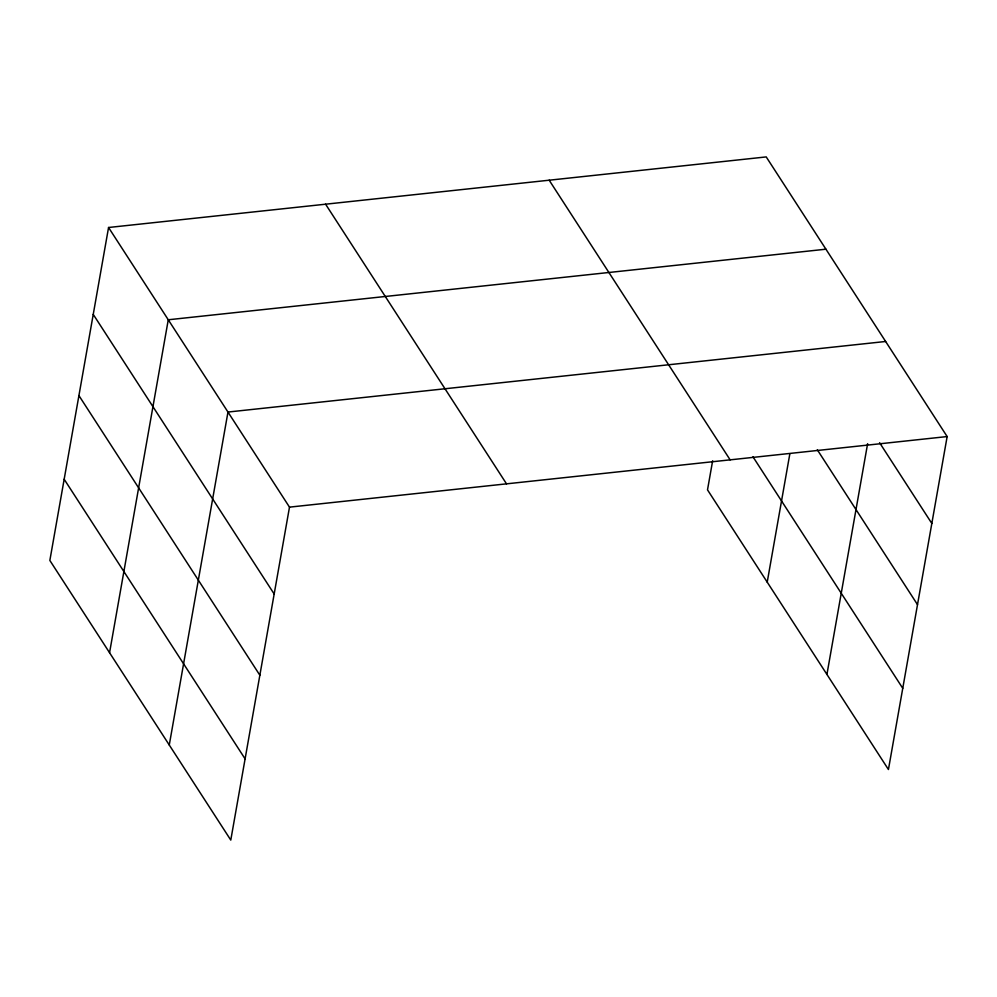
<?xml version="1.0" encoding="UTF-8"?>
<svg xmlns="http://www.w3.org/2000/svg" width="997" height="997" viewBox="0 0 997 997"><rect width="100%" height="100%" fill="white"/><g stroke="black" fill="none" stroke-linecap="round" stroke-linejoin="round"><path stroke-width="1.5" d="M108.561 227.49L49.85 560.439L230.781 840.085L289.491 507.137L108.561 227.49L766.219 156.915L947.15 436.561L888.439 769.51L707.509 489.863L712.643 460.764M109.558 652.723L168.269 319.775L825.927 249.2M169.266 745.008L227.977 412.048L885.635 341.485M767.216 582.148L789.848 453.797M826.924 674.433L867.614 443.69M289.491 507.137L947.15 436.561M879.578 442.693L931.834 523.45M817.316 449.784L917.514 604.656M752.947 456.763L902.759 688.316M549.185 180.208L730.128 459.841M325.583 204.198L506.513 483.844M93.232 314.379L274.175 594.025M78.925 395.585L259.856 675.218M64.169 479.245L245.1 758.879"/></g></svg>
